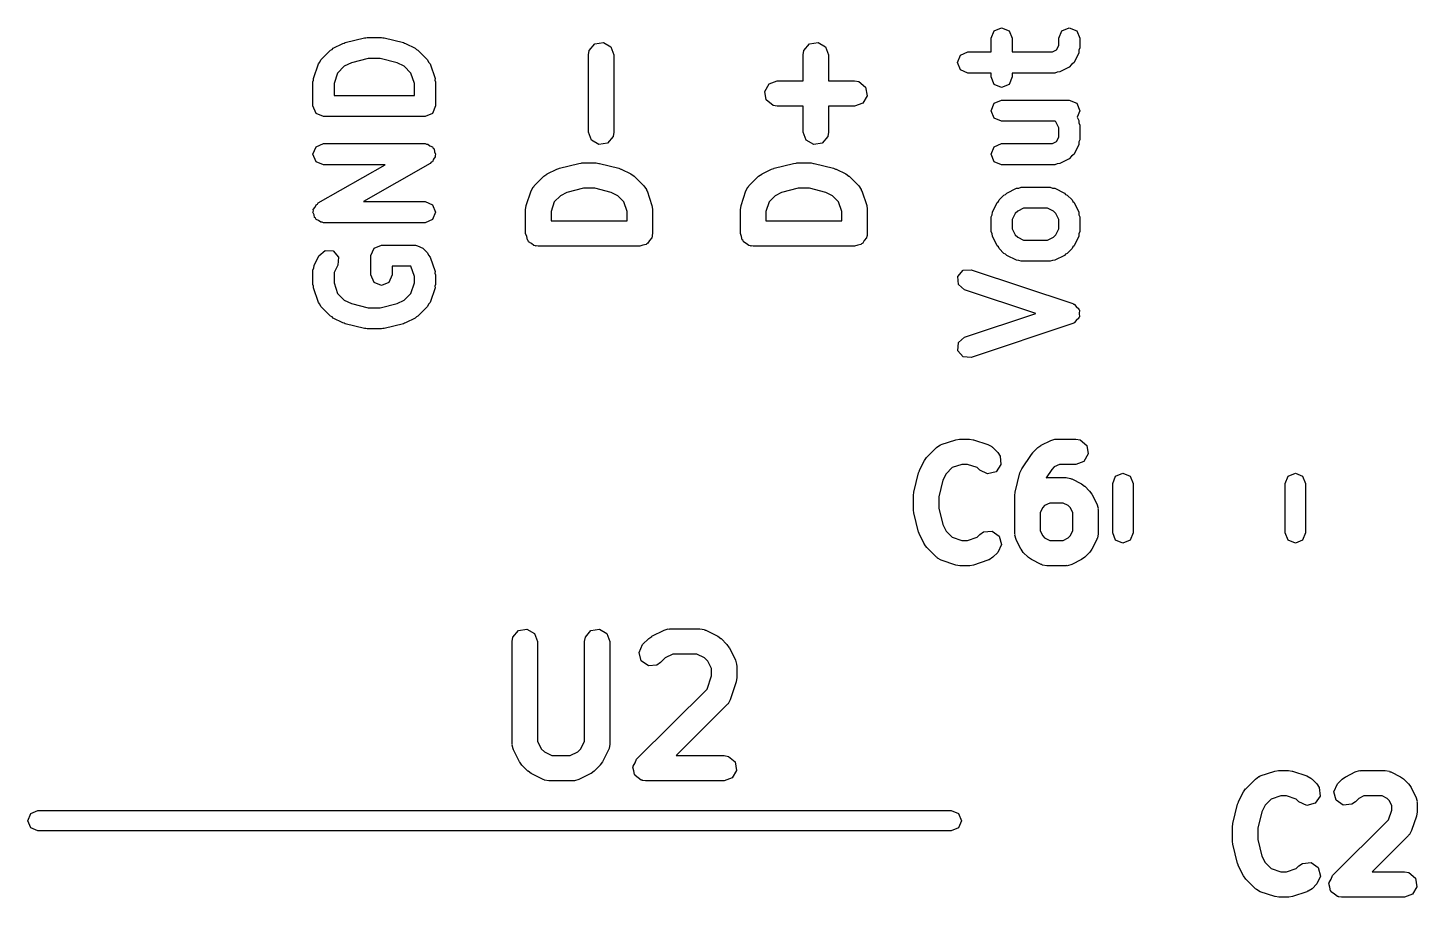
# Model space of a CAD drawing. Extents: x 83.3 to 116.7, y -116.7 to -83.3.
# Drawn here: x 96.02 to 104.23, y -92 to -86.86 of the extents above; entities that cross this region are included whole.
import ezdxf

# ---------------------------------------------------------------- set-up
doc = ezdxf.new("R2010")
doc.units = 0
doc.layers.add('BLACK', color=7, linetype='CONTINUOUS')

msp = doc.modelspace()

# ---------------------------------------------------------------- linework, layer by layer
at = {"layer": 'BLACK', "linetype": 'CONTINUOUS'}
for p, q in [((97.8941, -86.9447), (98.0084, -86.9162)), ((98.0084, -86.9162), (98.0162, -86.9173)), ((98.0162, -86.9173), (98.0236, -86.9143)), ((98.0236, -86.9143), (98.1093, -86.9143)), ((98.1093, -86.9143), (98.1166, -86.9173)), ((98.1166, -86.9173), (98.1244, -86.9162)), ((98.1244, -86.9162), (98.2387, -86.9447)), ((101.714, -86.9196), (101.732, -86.8754)), ((101.732, -86.8754), (101.776, -86.8571)), ((101.776, -86.8571), (101.821, -86.8754)), ((101.821, -86.8754), (101.839, -86.9196)), ((102.114, -86.9196), (102.132, -86.8754)), ((102.132, -86.8754), (102.176, -86.8571)), ((102.176, -86.8571), (102.221, -86.8754)), ((102.221, -86.8754), (102.239, -86.9196)), ((97.7508, -87.0469), (97.8079, -86.9897)), ((97.8079, -86.9897), (97.8175, -86.9858)), ((97.8175, -86.9858), (97.8242, -86.978)), ((97.8242, -86.978), (97.8813, -86.9495)), ((97.8813, -86.9495), (97.8884, -86.949)), ((97.8884, -86.949), (97.8941, -86.9447)), ((98.2387, -86.9447), (98.2444, -86.949)), ((98.2444, -86.949), (98.2515, -86.9495)), ((98.2515, -86.9495), (98.3087, -86.978)), ((98.3087, -86.978), (98.3154, -86.9858)), ((98.3154, -86.9858), (98.3249, -86.9897)), ((98.3249, -86.9897), (98.3821, -87.0469)), ((99.3329, -87.0179), (99.3374, -86.9922)), ((99.3374, -86.9922), (99.3704, -86.9529)), ((99.3704, -86.9529), (99.4209, -86.944)), ((99.4209, -86.944), (99.4653, -86.9696)), ((99.4653, -86.9696), (99.4829, -87.0179)), ((100.603, -87.0179), (100.607, -86.9922)), ((100.607, -86.9922), (100.64, -86.9529)), ((100.64, -86.9529), (100.691, -86.944)), ((100.691, -86.944), (100.735, -86.9696)), ((100.735, -86.9696), (100.753, -87.0179)), ((101.714, -87), (101.714, -86.9196)), ((101.839, -86.9196), (101.839, -87)), ((102.076, -87), (102.101, -86.9873)), ((102.101, -86.9873), (102.114, -86.962)), ((102.114, -86.962), (102.114, -86.9196)), ((102.233, -86.9902), (102.232, -87.0047)), ((102.239, -86.9768), (102.233, -86.9902)), ((102.239, -86.9196), (102.239, -86.9768)), ((97.7071, -87.157), (97.7357, -87.0713)), ((97.7357, -87.0713), (97.7452, -87.0603)), ((97.7452, -87.0603), (97.7508, -87.0469)), ((97.9311, -87.0643), (97.8892, -87.0853)), ((98.0313, -87.0393), (97.9311, -87.0643)), ((98.1016, -87.0393), (98.0313, -87.0393)), ((98.2018, -87.0643), (98.1016, -87.0393)), ((98.2437, -87.0853), (98.2018, -87.0643)), ((98.3821, -87.0469), (98.3876, -87.0603)), ((98.3876, -87.0603), (98.3971, -87.0713)), ((98.3971, -87.0713), (98.4257, -87.157)), ((99.3329, -87.475), (99.3329, -87.0179)), ((99.4829, -87.0179), (99.4829, -87.475)), ((100.603, -87.1714), (100.603, -87.0179)), ((100.753, -87.0179), (100.753, -87.1714)), ((101.514, -87.0625), (101.532, -87.0183)), ((101.532, -87.1067), (101.514, -87.0625)), ((101.532, -87.0183), (101.576, -87)), ((101.576, -87), (101.714, -87)), ((101.839, -87), (102.076, -87)), ((102.189, -87.0749), (102.176, -87.0898)), ((102.204, -87.0619), (102.189, -87.0749)), ((102.232, -87.0047), (102.204, -87.0619)), ((97.7079, -87.1673), (97.7071, -87.157)), ((97.8496, -87.1248), (97.8289, -87.1869)), ((97.8892, -87.0853), (97.8496, -87.1248)), ((98.2832, -87.1248), (98.2437, -87.0853)), ((98.3039, -87.1869), (98.2832, -87.1248)), ((98.4257, -87.157), (98.425, -87.1673)), ((101.576, -87.125), (101.532, -87.1067)), ((101.714, -87.125), (101.576, -87.125)), ((101.714, -87.1482), (101.714, -87.125)), ((101.732, -87.1924), (101.714, -87.1482)), ((101.839, -87.1482), (101.821, -87.1924)), ((102.091, -87.125), (101.839, -87.125)), ((101.839, -87.125), (101.839, -87.1482)), ((102.104, -87.1194), (102.091, -87.125)), ((102.119, -87.1184), (102.104, -87.1194)), ((102.176, -87.0898), (102.119, -87.1184)), ((97.7039, -87.1768), (97.7079, -87.1673)), ((97.7039, -87.3196), (97.7039, -87.1768)), ((97.8289, -87.1869), (97.8289, -87.2571)), ((98.3039, -87.2571), (98.3039, -87.1869)), ((98.425, -87.1673), (98.4289, -87.1768)), ((98.4289, -87.1768), (98.4289, -87.3196)), ((100.375, -87.2334), (100.401, -87.189)), ((100.384, -87.2839), (100.375, -87.2334)), ((100.401, -87.189), (100.449, -87.1714)), ((100.449, -87.1714), (100.603, -87.1714)), ((100.753, -87.1714), (100.906, -87.1714)), ((100.906, -87.1714), (100.932, -87.176)), ((100.932, -87.176), (100.971, -87.2089)), ((100.971, -87.2089), (100.98, -87.2595)), ((101.776, -87.2107), (101.732, -87.1924)), ((101.821, -87.1924), (101.776, -87.2107)), ((97.7222, -87.3638), (97.7039, -87.3196)), ((97.8289, -87.2571), (98.3039, -87.2571)), ((98.4289, -87.3196), (98.4106, -87.3638)), ((100.424, -87.3169), (100.384, -87.2839)), ((100.449, -87.3214), (100.424, -87.3169)), ((100.603, -87.3214), (100.449, -87.3214)), ((100.603, -87.475), (100.603, -87.3214)), ((100.906, -87.3214), (100.753, -87.3214)), ((100.753, -87.3214), (100.753, -87.475)), ((100.955, -87.3039), (100.906, -87.3214)), ((100.98, -87.2595), (100.955, -87.3039)), ((101.714, -87.3482), (101.732, -87.304)), ((101.732, -87.304), (101.776, -87.2857)), ((101.776, -87.2857), (102.176, -87.2857)), ((102.176, -87.2857), (102.221, -87.304)), ((102.221, -87.304), (102.239, -87.3482)), ((97.7664, -87.3821), (97.7222, -87.3638)), ((98.3664, -87.3821), (97.7664, -87.3821)), ((98.4106, -87.3638), (98.3664, -87.3821)), ((101.732, -87.3924), (101.714, -87.3482)), ((101.776, -87.4107), (101.732, -87.3924)), ((102.239, -87.3482), (102.223, -87.387)), ((102.223, -87.387), (102.232, -87.406)), ((102.232, -87.406), (102.233, -87.4205)), ((99.3504, -87.5232), (99.3329, -87.475)), ((99.4829, -87.475), (99.4783, -87.5007)), ((100.62, -87.5232), (100.603, -87.475)), ((100.753, -87.475), (100.748, -87.5007)), ((102.093, -87.4107), (101.776, -87.4107)), ((102.096, -87.4138), (102.093, -87.4107)), ((102.114, -87.4487), (102.096, -87.4138)), ((102.114, -87.5049), (102.114, -87.4487)), ((102.233, -87.4205), (102.239, -87.4339)), ((102.239, -87.4339), (102.239, -87.5196)), ((97.7039, -87.6054), (97.7222, -87.5612)), ((97.7222, -87.5612), (97.7664, -87.5429)), ((97.7664, -87.5429), (98.3664, -87.5429)), ((98.3664, -87.5429), (98.3744, -87.5461)), ((98.3744, -87.5461), (98.3829, -87.5451)), ((98.3829, -87.5451), (98.3957, -87.555)), ((98.3957, -87.555), (98.4106, -87.5612)), ((98.4106, -87.5612), (98.4139, -87.5691)), ((98.4139, -87.5691), (98.4207, -87.5743)), ((99.3948, -87.5489), (99.3504, -87.5232)), ((99.4454, -87.54), (99.3948, -87.5489)), ((99.4783, -87.5007), (99.4454, -87.54)), ((100.665, -87.5489), (100.62, -87.5232)), ((100.715, -87.54), (100.665, -87.5489)), ((100.748, -87.5007), (100.715, -87.54)), ((101.714, -87.6054), (101.732, -87.5612)), ((101.732, -87.5612), (101.776, -87.5429)), ((101.776, -87.5429), (102.076, -87.5429)), ((102.076, -87.5429), (102.101, -87.5302)), ((102.101, -87.5302), (102.114, -87.5049)), ((102.232, -87.5476), (102.204, -87.6047)), ((102.233, -87.5331), (102.232, -87.5476)), ((102.239, -87.5196), (102.233, -87.5331)), ((97.7222, -87.6496), (97.7039, -87.6054)), ((97.7664, -87.6679), (97.7222, -87.6496)), ((98.4027, -87.6528), (98.3974, -87.6596)), ((98.4106, -87.6496), (98.4027, -87.6528)), ((98.4168, -87.6346), (98.4106, -87.6496)), ((98.4267, -87.6218), (98.4168, -87.6346)), ((98.4207, -87.5743), (98.4227, -87.5904)), ((98.4227, -87.5904), (98.4289, -87.6054)), ((98.4289, -87.6054), (98.4256, -87.6133)), ((98.4256, -87.6133), (98.4267, -87.6218)), ((101.732, -87.6496), (101.714, -87.6054)), ((101.776, -87.6679), (101.732, -87.6496)), ((102.176, -87.6327), (102.119, -87.6613)), ((102.189, -87.6177), (102.176, -87.6327)), ((102.204, -87.6047), (102.189, -87.6177)), ((97.7354, -87.8939), (98.1311, -87.6679)), ((98.1311, -87.6679), (97.7664, -87.6679)), ((98.3974, -87.6596), (98.0018, -87.8857)), ((99.012, -87.7934), (99.0691, -87.7363)), ((99.0691, -87.7363), (99.0875, -87.7234)), ((99.0875, -87.7234), (99.0886, -87.7222)), ((99.0886, -87.7222), (99.1457, -87.6936)), ((99.1457, -87.6936), (99.1582, -87.6899)), ((99.1582, -87.6899), (99.1611, -87.688)), ((99.1611, -87.688), (99.2754, -87.6594)), ((99.2754, -87.6594), (99.2903, -87.6583)), ((99.2903, -87.6583), (99.2936, -87.6571)), ((99.2936, -87.6571), (99.3793, -87.6571)), ((99.3793, -87.6571), (99.394, -87.6597)), ((99.394, -87.6597), (99.3975, -87.6594)), ((99.3975, -87.6594), (99.5118, -87.688)), ((99.5118, -87.688), (99.5236, -87.6932)), ((99.5236, -87.6932), (99.5271, -87.6936)), ((99.5271, -87.6936), (99.5843, -87.7222)), ((99.5843, -87.7222), (99.6023, -87.7356)), ((99.6023, -87.7356), (99.6037, -87.7363)), ((99.6037, -87.7363), (99.6609, -87.7934)), ((100.282, -87.7934), (100.339, -87.7363)), ((100.339, -87.7363), (100.357, -87.7234)), ((100.357, -87.7234), (100.359, -87.7222)), ((100.359, -87.7222), (100.416, -87.6936)), ((100.416, -87.6936), (100.428, -87.6899)), ((100.428, -87.6899), (100.431, -87.688)), ((100.431, -87.688), (100.545, -87.6594)), ((100.545, -87.6594), (100.56, -87.6583)), ((100.56, -87.6583), (100.564, -87.6571)), ((100.564, -87.6571), (100.649, -87.6571)), ((100.649, -87.6571), (100.664, -87.6597)), ((100.664, -87.6597), (100.667, -87.6594)), ((100.667, -87.6594), (100.782, -87.688)), ((100.782, -87.688), (100.794, -87.6932)), ((100.794, -87.6932), (100.797, -87.6936)), ((100.797, -87.6936), (100.854, -87.7222)), ((100.854, -87.7222), (100.872, -87.7356)), ((100.872, -87.7356), (100.874, -87.7363)), ((100.874, -87.7363), (100.931, -87.7934)), ((102.091, -87.6679), (101.776, -87.6679)), ((102.104, -87.6623), (102.091, -87.6679)), ((102.119, -87.6613), (102.104, -87.6623)), ((98.9938, -87.8227), (99.0063, -87.7998)), ((99.0063, -87.7998), (99.0101, -87.7975)), ((99.0101, -87.7975), (99.012, -87.7934)), ((99.3028, -87.8071), (99.2055, -87.8315)), ((99.3701, -87.8071), (99.3028, -87.8071)), ((99.4674, -87.8315), (99.3701, -87.8071)), ((99.6609, -87.7934), (99.6758, -87.8147)), ((99.6758, -87.8147), (99.6762, -87.8192)), ((99.6762, -87.8192), (99.679, -87.8227)), ((100.264, -87.8227), (100.276, -87.7998)), ((100.276, -87.7998), (100.28, -87.7975)), ((100.28, -87.7975), (100.282, -87.7934)), ((100.573, -87.8071), (100.475, -87.8315)), ((100.64, -87.8071), (100.573, -87.8071)), ((100.737, -87.8315), (100.64, -87.8071)), ((100.931, -87.7934), (100.946, -87.8147)), ((100.946, -87.8147), (100.946, -87.8192)), ((100.946, -87.8192), (100.949, -87.8227)), ((101.806, -87.8352), (101.863, -87.8066)), ((101.863, -87.8066), (101.877, -87.8056)), ((101.877, -87.8056), (101.891, -87.8)), ((101.891, -87.8), (102.062, -87.8)), ((102.062, -87.8), (102.076, -87.8056)), ((102.076, -87.8056), (102.09, -87.8066)), ((102.09, -87.8066), (102.147, -87.8352)), ((97.7222, -87.904), (97.7302, -87.9007)), ((97.7302, -87.9007), (97.7354, -87.8939)), ((98.0018, -87.8857), (98.3664, -87.8857)), ((98.3664, -87.8857), (98.4106, -87.904)), ((98.9653, -87.9084), (98.9938, -87.8227)), ((99.1306, -87.8869), (99.1114, -87.9443)), ((99.1666, -87.8509), (99.1306, -87.8869)), ((99.2055, -87.8315), (99.1666, -87.8509)), ((99.5063, -87.8509), (99.4674, -87.8315)), ((99.5423, -87.8869), (99.5063, -87.8509)), ((99.5614, -87.9443), (99.5423, -87.8869)), ((99.679, -87.8227), (99.7076, -87.9084)), ((100.235, -87.9084), (100.264, -87.8227)), ((100.401, -87.8869), (100.381, -87.9443)), ((100.437, -87.8509), (100.401, -87.8869)), ((100.475, -87.8315), (100.437, -87.8509)), ((100.776, -87.8509), (100.737, -87.8315)), ((100.812, -87.8869), (100.776, -87.8509)), ((100.831, -87.9443), (100.812, -87.8869)), ((100.949, -87.8227), (100.978, -87.9084)), ((101.721, -87.9488), (101.749, -87.8917)), ((101.749, -87.8917), (101.757, -87.885)), ((101.757, -87.885), (101.761, -87.8754)), ((101.761, -87.8754), (101.789, -87.8469)), ((101.789, -87.8469), (101.799, -87.8429)), ((101.799, -87.8429), (101.806, -87.8352)), ((102.147, -87.8352), (102.154, -87.8429)), ((102.154, -87.8429), (102.163, -87.8469)), ((102.163, -87.8469), (102.192, -87.8754)), ((102.192, -87.8754), (102.196, -87.885)), ((102.196, -87.885), (102.204, -87.8917)), ((102.204, -87.8917), (102.232, -87.9488)), ((97.7039, -87.9482), (97.7072, -87.9403)), ((97.7101, -87.9632), (97.7039, -87.9482)), ((97.7061, -87.9318), (97.716, -87.919)), ((97.7072, -87.9403), (97.7061, -87.9318)), ((97.7122, -87.9792), (97.7101, -87.9632)), ((97.7189, -87.9845), (97.7122, -87.9792)), ((97.716, -87.919), (97.7222, -87.904)), ((97.7222, -87.9924), (97.7189, -87.9845)), ((98.4106, -87.904), (98.4289, -87.9482)), ((98.4289, -87.9482), (98.4106, -87.9924)), ((98.9614, -87.9321), (98.9653, -87.9101)), ((98.9614, -88.075), (98.9614, -87.9321)), ((98.9653, -87.9101), (98.9653, -87.9084)), ((99.1114, -87.9443), (99.1114, -88)), ((99.5614, -88), (99.5614, -87.9443)), ((99.7076, -87.9084), (99.7109, -87.9306)), ((99.7109, -87.9306), (99.7114, -87.9321)), ((99.7114, -87.9321), (99.7114, -88.075)), ((100.231, -87.9321), (100.235, -87.9101)), ((100.231, -88.075), (100.231, -87.9321)), ((100.235, -87.9101), (100.235, -87.9084)), ((100.381, -87.9443), (100.381, -88)), ((100.831, -88), (100.831, -87.9443)), ((100.978, -87.9084), (100.981, -87.9306)), ((100.981, -87.9306), (100.981, -87.9321)), ((100.981, -87.9321), (100.981, -88.075)), ((101.714, -87.9768), (101.719, -87.9633)), ((101.714, -88.0625), (101.714, -87.9768)), ((101.719, -87.9633), (101.721, -87.9488)), ((101.856, -87.9567), (101.839, -87.9915)), ((101.871, -87.9424), (101.856, -87.9567)), ((101.905, -87.925), (101.871, -87.9424)), ((102.047, -87.925), (101.905, -87.925)), ((102.082, -87.9424), (102.047, -87.925)), ((102.096, -87.9567), (102.082, -87.9424)), ((102.114, -87.9915), (102.096, -87.9567)), ((102.232, -87.9488), (102.233, -87.9633)), ((102.233, -87.9633), (102.239, -87.9768)), ((102.239, -87.9768), (102.239, -88.0625)), ((97.7372, -87.9986), (97.7222, -87.9924)), ((97.75, -88.0085), (97.7372, -87.9986)), ((97.7585, -88.0074), (97.75, -88.0085)), ((97.7664, -88.0107), (97.7585, -88.0074)), ((98.3664, -88.0107), (97.7664, -88.0107)), ((98.4106, -87.9924), (98.3664, -88.0107)), ((99.1114, -88), (99.5614, -88)), ((100.381, -88), (100.831, -88)), ((101.719, -88.0759), (101.714, -88.0625)), ((101.839, -87.9915), (101.839, -88.0477)), ((101.839, -88.0477), (101.856, -88.0826)), ((102.096, -88.0826), (102.114, -88.0477)), ((102.114, -88.0477), (102.114, -87.9915)), ((102.239, -88.0625), (102.233, -88.0759)), ((98.0651, -88.1612), (98.1093, -88.1429)), ((98.1093, -88.1429), (98.3093, -88.1429)), ((98.3093, -88.1429), (98.3222, -88.1482)), ((98.3222, -88.1482), (98.3535, -88.1612)), ((98.9681, -88.0933), (98.9614, -88.075)), ((98.9715, -88.1125), (98.9681, -88.0933)), ((98.9767, -88.1168), (98.9715, -88.1125)), ((98.979, -88.1232), (98.9767, -88.1168)), ((98.9958, -88.133), (98.979, -88.1232)), ((99.0108, -88.1455), (98.9958, -88.133)), ((99.0205, -88.1472), (99.0108, -88.1455)), ((99.0234, -88.1489), (99.0205, -88.1472)), ((99.0267, -88.1483), (99.0234, -88.1489)), ((99.0364, -88.15), (99.0267, -88.1483)), ((99.6547, -88.1433), (99.6364, -88.15)), ((99.6739, -88.14), (99.6547, -88.1433)), ((99.6783, -88.1348), (99.6739, -88.14)), ((99.6846, -88.1325), (99.6783, -88.1348)), ((99.6944, -88.1156), (99.6846, -88.1325)), ((99.7069, -88.1007), (99.6944, -88.1156)), ((99.7086, -88.0909), (99.7069, -88.1007)), ((99.7103, -88.088), (99.7086, -88.0909)), ((99.7114, -88.075), (99.7097, -88.0847)), ((99.7097, -88.0847), (99.7103, -88.088)), ((100.238, -88.0933), (100.231, -88.075)), ((100.241, -88.1125), (100.238, -88.0933)), ((100.247, -88.1168), (100.241, -88.1125)), ((100.249, -88.1232), (100.247, -88.1168)), ((100.266, -88.133), (100.249, -88.1232)), ((100.281, -88.1455), (100.266, -88.133)), ((100.291, -88.1472), (100.281, -88.1455)), ((100.293, -88.1489), (100.291, -88.1472)), ((100.297, -88.1483), (100.293, -88.1489)), ((100.306, -88.15), (100.297, -88.1483)), ((100.925, -88.1433), (100.906, -88.15)), ((100.944, -88.14), (100.925, -88.1433)), ((100.948, -88.1348), (100.944, -88.14)), ((100.955, -88.1325), (100.948, -88.1348)), ((100.964, -88.1156), (100.955, -88.1325)), ((100.977, -88.1007), (100.964, -88.1156)), ((100.979, -88.0909), (100.977, -88.1007)), ((100.98, -88.088), (100.979, -88.0909)), ((100.981, -88.075), (100.98, -88.0847)), ((100.98, -88.0847), (100.98, -88.088)), ((101.721, -88.0905), (101.719, -88.0759)), ((101.749, -88.1476), (101.721, -88.0905)), ((101.757, -88.1543), (101.749, -88.1476)), ((101.856, -88.0826), (101.871, -88.0968)), ((101.871, -88.0968), (101.905, -88.1143)), ((101.905, -88.1143), (102.047, -88.1143)), ((102.047, -88.1143), (102.082, -88.0968)), ((102.082, -88.0968), (102.096, -88.0826)), ((102.204, -88.1476), (102.196, -88.1543)), ((102.232, -88.0905), (102.204, -88.1476)), ((102.233, -88.0759), (102.232, -88.0905)), ((97.7105, -88.2631), (97.7391, -88.206)), ((97.7391, -88.206), (97.7752, -88.1746)), ((97.7752, -88.1746), (97.823, -88.178)), ((97.823, -88.178), (97.8543, -88.2142)), ((97.8543, -88.2142), (97.8509, -88.2619)), ((98.0468, -88.2054), (98.0651, -88.1612)), ((98.0468, -88.3196), (98.0468, -88.2054)), ((98.3535, -88.1612), (98.382, -88.1897)), ((98.382, -88.1897), (98.3876, -88.2032)), ((98.3876, -88.2032), (98.3971, -88.2142)), ((98.3971, -88.2142), (98.4257, -88.2999)), ((99.6364, -88.15), (99.0364, -88.15)), ((100.906, -88.15), (100.306, -88.15)), ((101.761, -88.1638), (101.757, -88.1543)), ((101.789, -88.1924), (101.761, -88.1638)), ((101.799, -88.1963), (101.789, -88.1924)), ((101.806, -88.2041), (101.799, -88.1963)), ((101.863, -88.2327), (101.806, -88.2041)), ((102.147, -88.2041), (102.09, -88.2327)), ((102.154, -88.1963), (102.147, -88.2041)), ((102.163, -88.1924), (102.154, -88.1963)), ((102.192, -88.1638), (102.163, -88.1924)), ((102.196, -88.1543), (102.192, -88.1638)), ((97.7039, -88.2911), (97.7095, -88.2776)), ((97.7039, -88.3768), (97.7039, -88.2911)), ((97.7095, -88.2776), (97.7105, -88.2631)), ((97.8509, -88.2619), (97.8289, -88.3058)), ((97.8289, -88.3058), (97.8289, -88.3666)), ((98.2833, -88.2679), (98.1718, -88.2679)), ((98.1718, -88.2679), (98.1718, -88.3196)), ((98.3039, -88.3298), (98.2833, -88.2679)), ((98.4257, -88.2999), (98.425, -88.3101)), ((98.425, -88.3101), (98.4289, -88.3196)), ((101.517, -88.3284), (101.548, -88.2923)), ((101.548, -88.2923), (101.596, -88.2889)), ((101.596, -88.2889), (102.196, -88.4889)), ((101.877, -88.2337), (101.863, -88.2327)), ((101.891, -88.2393), (101.877, -88.2337)), ((102.062, -88.2393), (101.891, -88.2393)), ((102.076, -88.2337), (102.062, -88.2393)), ((102.09, -88.2327), (102.076, -88.2337)), ((97.7079, -88.3863), (97.7039, -88.3768)), ((97.7071, -88.3965), (97.7079, -88.3863)), ((97.8289, -88.3666), (97.8496, -88.4287)), ((98.0651, -88.3638), (98.0468, -88.3196)), ((98.1093, -88.3821), (98.0651, -88.3638)), ((98.1535, -88.3638), (98.1093, -88.3821)), ((98.1718, -88.3196), (98.1535, -88.3638)), ((98.2832, -88.4287), (98.3039, -88.3666)), ((98.3039, -88.3666), (98.3039, -88.3298)), ((98.4289, -88.3768), (98.425, -88.3863)), ((98.425, -88.3863), (98.4257, -88.3965)), ((98.4289, -88.3196), (98.4289, -88.3768)), ((101.521, -88.3762), (101.517, -88.3284)), ((101.557, -88.4075), (101.521, -88.3762)), ((97.7357, -88.4823), (97.7071, -88.3965)), ((97.8496, -88.4287), (97.8892, -88.4683)), ((97.8892, -88.4683), (97.9311, -88.4892)), ((98.2018, -88.4892), (98.2437, -88.4683)), ((98.2437, -88.4683), (98.2832, -88.4287)), ((98.4257, -88.3965), (98.3971, -88.4823)), ((101.979, -88.5482), (101.557, -88.4075)), ((97.7452, -88.4933), (97.7357, -88.4823)), ((97.7508, -88.5067), (97.7452, -88.4933)), ((97.8079, -88.5638), (97.7508, -88.5067)), ((97.9311, -88.4892), (98.0313, -88.5143)), ((98.0313, -88.5143), (98.1016, -88.5143)), ((98.1016, -88.5143), (98.2018, -88.4892)), ((98.3821, -88.5067), (98.3249, -88.5638)), ((98.3876, -88.4933), (98.3821, -88.5067)), ((98.3971, -88.4823), (98.3876, -88.4933)), ((101.557, -88.6889), (101.979, -88.5482)), ((102.196, -88.4889), (102.2, -88.492)), ((102.2, -88.492), (102.204, -88.4923)), ((102.204, -88.4923), (102.217, -88.5073)), ((102.217, -88.5073), (102.232, -88.5203)), ((102.232, -88.5203), (102.233, -88.5249)), ((102.233, -88.5249), (102.236, -88.5284)), ((102.236, -88.5284), (102.234, -88.5482)), ((102.234, -88.5482), (102.236, -88.568)), ((97.8175, -88.5678), (97.8079, -88.5638)), ((97.8242, -88.5755), (97.8175, -88.5678)), ((97.8813, -88.6041), (97.8242, -88.5755)), ((97.8884, -88.6046), (97.8813, -88.6041)), ((97.8941, -88.6088), (97.8884, -88.6046)), ((98.0084, -88.6374), (97.8941, -88.6088)), ((98.0162, -88.6363), (98.0084, -88.6374)), ((98.0236, -88.6393), (98.0162, -88.6363)), ((98.1093, -88.6393), (98.0236, -88.6393)), ((98.1166, -88.6363), (98.1093, -88.6393)), ((98.1244, -88.6374), (98.1166, -88.6363)), ((98.2387, -88.6088), (98.1244, -88.6374)), ((98.2444, -88.6046), (98.2387, -88.6088)), ((98.2515, -88.6041), (98.2444, -88.6046)), ((98.3087, -88.5755), (98.2515, -88.6041)), ((98.3154, -88.5678), (98.3087, -88.5755)), ((98.3249, -88.5638), (98.3154, -88.5678)), ((102.196, -88.6075), (101.596, -88.8075)), ((102.2, -88.6044), (102.196, -88.6075)), ((102.204, -88.6041), (102.2, -88.6044)), ((102.217, -88.5891), (102.204, -88.6041)), ((102.232, -88.5762), (102.217, -88.5891)), ((102.233, -88.5715), (102.232, -88.5762)), ((102.236, -88.568), (102.233, -88.5715)), ((101.517, -88.768), (101.521, -88.7203)), ((101.521, -88.7203), (101.557, -88.6889)), ((101.548, -88.8041), (101.517, -88.768)), ((101.596, -88.8075), (101.548, -88.8041)), ((101.419, -89.3234), (101.505, -89.2948)), ((101.505, -89.2948), (101.527, -89.2915)), ((101.527, -89.2915), (101.529, -89.2909)), ((101.529, -89.2909), (101.586, -89.2909)), ((101.586, -89.2909), (101.608, -89.2948)), ((101.608, -89.2948), (101.609, -89.2948)), ((101.609, -89.2948), (101.695, -89.3234)), ((102.009, -89.3274), (102.066, -89.2989)), ((102.066, -89.2989), (102.091, -89.2914)), ((102.091, -89.2914), (102.096, -89.2925)), ((102.096, -89.2925), (102.1, -89.2909)), ((102.1, -89.2909), (102.214, -89.2909)), ((102.214, -89.2909), (102.24, -89.2955)), ((102.24, -89.2955), (102.279, -89.3284)), ((101.333, -89.3986), (101.39, -89.3415)), ((101.39, -89.3415), (101.411, -89.3265)), ((101.411, -89.3265), (101.416, -89.3261)), ((101.416, -89.3261), (101.419, -89.3234)), ((101.695, -89.3234), (101.718, -89.3358)), ((101.718, -89.3358), (101.72, -89.3396)), ((101.72, -89.3396), (101.724, -89.3415)), ((101.724, -89.3415), (101.753, -89.37)), ((101.753, -89.37), (101.768, -89.3914)), ((101.952, -89.3815), (101.96, -89.3732)), ((101.96, -89.3732), (101.961, -89.37)), ((101.961, -89.37), (101.99, -89.3415)), ((101.99, -89.3415), (102.008, -89.3286)), ((102.008, -89.3286), (102.009, -89.3274)), ((102.288, -89.379), (102.262, -89.4234)), ((102.279, -89.3284), (102.288, -89.379)), ((101.29, -89.4753), (101.319, -89.4181)), ((101.319, -89.4181), (101.332, -89.4001)), ((101.332, -89.4001), (101.333, -89.3986)), ((101.483, -89.4601), (101.447, -89.4961)), ((101.541, -89.4409), (101.483, -89.4601)), ((101.574, -89.4409), (101.541, -89.4409)), ((101.631, -89.4601), (101.574, -89.4409)), ((101.647, -89.4761), (101.631, -89.4601)), ((101.772, -89.4425), (101.743, -89.4845)), ((101.768, -89.3914), (101.772, -89.4425)), ((101.895, -89.4672), (101.952, -89.3815)), ((102.087, -89.4561), (102.073, -89.4709)), ((102.118, -89.4409), (102.087, -89.4561)), ((102.214, -89.4409), (102.118, -89.4409)), ((102.262, -89.4234), (102.214, -89.4409)), ((101.256, -89.6049), (101.284, -89.4906)), ((101.284, -89.4906), (101.29, -89.4788)), ((101.29, -89.4788), (101.29, -89.4753)), ((101.428, -89.535), (101.404, -89.6323)), ((101.447, -89.4961), (101.428, -89.535)), ((101.693, -89.4978), (101.647, -89.4761)), ((101.743, -89.4845), (101.693, -89.4978)), ((101.856, -89.6049), (101.884, -89.4906)), ((101.884, -89.4906), (101.895, -89.4676)), ((101.895, -89.4676), (101.895, -89.4672)), ((102.073, -89.4709), (102.039, -89.5208)), ((102.039, -89.5208), (102.043, -89.5195)), ((102.043, -89.5195), (102.157, -89.5195)), ((102.157, -89.5195), (102.183, -89.524)), ((102.183, -89.524), (102.186, -89.5269)), ((102.186, -89.5269), (102.191, -89.5274)), ((102.191, -89.5274), (102.248, -89.556)), ((102.433, -89.5537), (102.45, -89.5113)), ((102.45, -89.5113), (102.493, -89.4937)), ((102.493, -89.4937), (102.535, -89.5113)), ((102.535, -89.5113), (102.553, -89.5537)), ((103.453, -89.5537), (103.47, -89.5113)), ((103.47, -89.5113), (103.513, -89.4937)), ((103.513, -89.4937), (103.555, -89.5113)), ((103.555, -89.5113), (103.573, -89.5537)), ((101.254, -89.6231), (101.256, -89.6083)), ((101.254, -89.7088), (101.254, -89.6231)), ((101.256, -89.6083), (101.256, -89.6049)), ((101.854, -89.6231), (101.856, -89.6083)), ((101.854, -89.8517), (101.854, -89.6231)), ((101.856, -89.6083), (101.856, -89.6049)), ((102.248, -89.556), (102.266, -89.5694)), ((102.266, -89.5694), (102.267, -89.57)), ((102.267, -89.57), (102.296, -89.5986)), ((102.296, -89.5986), (102.309, -89.617)), ((102.309, -89.617), (102.31, -89.6181)), ((102.31, -89.6181), (102.339, -89.6753)), ((102.433, -89.8463), (102.433, -89.5537)), ((102.553, -89.5537), (102.553, -89.8463)), ((103.453, -89.8463), (103.453, -89.5537)), ((103.573, -89.5537), (103.573, -89.8463)), ((101.255, -89.7121), (101.254, -89.7088)), ((101.404, -89.6323), (101.404, -89.6996)), ((101.404, -89.6996), (101.428, -89.7969)), ((102.019, -89.6961), (102.004, -89.7265)), ((102.03, -89.6847), (102.019, -89.6961)), ((102.061, -89.6695), (102.03, -89.6847)), ((102.139, -89.6695), (102.061, -89.6695)), ((102.17, -89.6847), (102.139, -89.6695)), ((102.181, -89.6961), (102.17, -89.6847)), ((102.196, -89.7265), (102.181, -89.6961)), ((102.339, -89.6753), (102.346, -89.7002)), ((102.346, -89.7002), (102.345, -89.7046)), ((102.345, -89.7046), (102.346, -89.7088)), ((102.346, -89.7088), (102.346, -89.8517)), ((101.256, -89.727), (101.255, -89.7121)), ((101.284, -89.8413), (101.256, -89.727)), ((102.004, -89.7265), (102.004, -89.8339)), ((102.196, -89.8339), (102.196, -89.7265)), ((101.286, -89.8442), (101.284, -89.8413)), ((101.29, -89.8566), (101.286, -89.8442)), ((101.319, -89.9138), (101.29, -89.8566)), ((101.428, -89.7969), (101.447, -89.8358)), ((101.447, -89.8358), (101.483, -89.8718)), ((101.483, -89.8718), (101.541, -89.8909)), ((101.574, -89.8909), (101.631, -89.8718)), ((101.631, -89.8718), (101.647, -89.8558)), ((101.647, -89.8558), (101.668, -89.8408)), ((101.668, -89.8408), (101.719, -89.8363)), ((101.719, -89.8363), (101.761, -89.8658)), ((101.761, -89.8658), (101.775, -89.9153)), ((101.855, -89.8559), (101.854, -89.8517)), ((101.854, -89.8602), (101.855, -89.8559)), ((101.861, -89.8852), (101.854, -89.8602)), ((102.004, -89.8339), (102.019, -89.8644)), ((102.019, -89.8644), (102.03, -89.8757)), ((102.17, -89.8757), (102.181, -89.8644)), ((102.181, -89.8644), (102.196, -89.8339)), ((102.346, -89.8517), (102.342, -89.8773)), ((102.45, -89.8887), (102.433, -89.8463)), ((102.553, -89.8463), (102.535, -89.8887)), ((103.47, -89.8887), (103.453, -89.8463)), ((103.573, -89.8463), (103.555, -89.8887)), ((101.32, -89.9149), (101.319, -89.9138)), ((101.333, -89.9333), (101.32, -89.9149)), ((101.39, -89.9904), (101.333, -89.9333)), ((101.541, -89.8909), (101.574, -89.8909)), ((101.775, -89.9153), (101.753, -89.9618)), ((101.89, -89.9423), (101.861, -89.8852)), ((101.891, -89.9435), (101.89, -89.9423)), ((101.904, -89.9618), (101.891, -89.9435)), ((102.03, -89.8757), (102.061, -89.8909)), ((102.061, -89.8909), (102.139, -89.8909)), ((102.139, -89.8909), (102.17, -89.8757)), ((102.31, -89.9423), (102.297, -89.9603)), ((102.339, -89.8852), (102.31, -89.9423)), ((102.342, -89.8773), (102.339, -89.8807)), ((102.339, -89.8807), (102.339, -89.8852)), ((102.493, -89.9063), (102.45, -89.8887)), ((102.535, -89.8887), (102.493, -89.9063)), ((103.513, -89.9063), (103.47, -89.8887)), ((103.555, -89.8887), (103.513, -89.9063)), ((101.394, -89.9923), (101.39, -89.9904)), ((101.396, -89.9961), (101.394, -89.9923)), ((101.419, -90.0085), (101.396, -89.9961)), ((101.505, -90.0371), (101.419, -90.0085)), ((101.506, -90.037), (101.505, -90.0371)), ((101.529, -90.0409), (101.506, -90.037)), ((101.609, -90.0371), (101.587, -90.0404)), ((101.695, -90.0085), (101.609, -90.0371)), ((101.699, -90.0057), (101.695, -90.0085)), ((101.703, -90.0053), (101.699, -90.0057)), ((101.724, -89.9904), (101.703, -90.0053)), ((101.753, -89.9618), (101.724, -89.9904)), ((101.933, -89.9904), (101.904, -89.9618)), ((101.934, -89.9911), (101.933, -89.9904)), ((101.952, -90.0044), (101.934, -89.9911)), ((102.009, -90.033), (101.952, -90.0044)), ((102.014, -90.0335), (102.009, -90.033)), ((102.017, -90.0364), (102.014, -90.0335)), ((102.043, -90.0409), (102.017, -90.0364)), ((102.191, -90.033), (102.166, -90.0404)), ((102.248, -90.0044), (102.191, -90.033)), ((102.249, -90.0033), (102.248, -90.0044)), ((102.267, -89.9904), (102.249, -90.0033)), ((102.296, -89.9618), (102.267, -89.9904)), ((102.297, -89.9603), (102.296, -89.9618)), ((101.586, -90.0409), (101.529, -90.0409)), ((101.587, -90.0404), (101.586, -90.0409)), ((102.157, -90.0409), (102.043, -90.0409)), ((102.161, -90.0394), (102.157, -90.0409)), ((102.166, -90.0404), (102.161, -90.0394)), ((98.8859, -90.4636), (98.9189, -90.4243)), ((98.9189, -90.4243), (98.9694, -90.4154)), ((98.9694, -90.4154), (99.0138, -90.4411)), ((99.0138, -90.4411), (99.0314, -90.4893)), ((99.3145, -90.4636), (99.3474, -90.4243)), ((99.3474, -90.4243), (99.398, -90.4154)), ((99.398, -90.4154), (99.4424, -90.4411)), ((99.4424, -90.4411), (99.4599, -90.4893)), ((99.7085, -90.4579), (99.78, -90.4222)), ((99.78, -90.4222), (99.8049, -90.4148)), ((99.8049, -90.4148), (99.8093, -90.4158)), ((99.8093, -90.4158), (99.8135, -90.4143)), ((99.8135, -90.4143), (99.9921, -90.4143)), ((99.9921, -90.4143), (100.018, -90.4188)), ((100.018, -90.4188), (100.021, -90.4217)), ((100.021, -90.4217), (100.026, -90.4222)), ((100.026, -90.4222), (100.097, -90.4579)), ((98.8814, -90.4893), (98.8859, -90.4636)), ((98.8814, -91.0964), (98.8814, -90.4893)), ((99.0314, -90.4893), (99.0314, -91.0787)), ((99.3099, -90.4893), (99.3145, -90.4636)), ((99.3099, -91.0787), (99.3099, -90.4893)), ((99.4599, -90.4893), (99.4599, -91.0964)), ((99.6317, -90.5542), (99.6533, -90.5077)), ((99.6533, -90.5077), (99.6891, -90.472)), ((99.6891, -90.472), (99.7074, -90.4591)), ((99.7074, -90.4591), (99.7085, -90.4579)), ((100.097, -90.4579), (100.115, -90.4713)), ((100.115, -90.4713), (100.117, -90.472)), ((100.117, -90.472), (100.152, -90.5077)), ((100.152, -90.5077), (100.165, -90.526)), ((100.165, -90.526), (100.166, -90.5272)), ((100.166, -90.5272), (100.202, -90.5986)), ((99.6449, -90.6037), (99.6317, -90.5542)), ((99.687, -90.6332), (99.6449, -90.6037)), ((99.7865, -90.5866), (99.7594, -90.6137)), ((99.8312, -90.5643), (99.7865, -90.5866)), ((99.9744, -90.5643), (99.8312, -90.5643)), ((100.019, -90.5866), (99.9744, -90.5643)), ((100.038, -90.6051), (100.019, -90.5866)), ((100.06, -90.6498), (100.038, -90.6051)), ((100.202, -90.5986), (100.209, -90.6236)), ((99.7381, -90.6287), (99.687, -90.6332)), ((99.7594, -90.6137), (99.7381, -90.6287)), ((100.034, -90.7702), (100.06, -90.6914)), ((100.06, -90.6914), (100.06, -90.6498)), ((100.209, -90.6236), (100.208, -90.6279)), ((100.208, -90.6279), (100.21, -90.6321)), ((100.21, -90.6321), (100.21, -90.7036)), ((99.6176, -91.1863), (100.034, -90.7702)), ((100.206, -90.7273), (100.17, -90.8344)), ((100.21, -90.7036), (100.206, -90.7257)), ((100.206, -90.7257), (100.206, -90.7273)), ((100.154, -90.8597), (100.152, -90.8637)), ((100.158, -90.8573), (100.154, -90.8597)), ((100.17, -90.8344), (100.158, -90.8573)), ((100.152, -90.8637), (99.8517, -91.1643)), ((98.8829, -91.1006), (98.8814, -91.0964)), ((98.8819, -91.105), (98.8829, -91.1006)), ((98.8893, -91.13), (98.8819, -91.105)), ((99.0314, -91.0787), (99.0537, -91.1234)), ((99.2876, -91.1234), (99.3099, -91.0787)), ((99.4599, -91.0964), (99.4554, -91.1221)), ((98.925, -91.2014), (98.8893, -91.13)), ((99.0537, -91.1234), (99.0722, -91.1419)), ((99.0722, -91.1419), (99.1169, -91.1643)), ((99.1169, -91.1643), (99.2244, -91.1643)), ((99.2244, -91.1643), (99.2691, -91.1419)), ((99.2691, -91.1419), (99.2876, -91.1234)), ((99.452, -91.13), (99.4163, -91.2014)), ((99.4525, -91.1255), (99.452, -91.13)), ((99.4554, -91.1221), (99.4525, -91.1255)), ((99.6081, -91.2067), (99.6176, -91.1863)), ((99.8517, -91.1643), (100.135, -91.1643)), ((100.135, -91.1643), (100.161, -91.1688)), ((100.161, -91.1688), (100.2, -91.2018)), ((98.9262, -91.2025), (98.925, -91.2014)), ((98.9391, -91.2209), (98.9262, -91.2025)), ((98.9748, -91.2566), (98.9391, -91.2209)), ((98.9763, -91.2573), (98.9748, -91.2566)), ((98.9943, -91.2707), (98.9763, -91.2573)), ((99.0657, -91.3064), (98.9943, -91.2707)), ((99.3471, -91.2707), (99.2756, -91.3064)), ((99.3482, -91.2695), (99.3471, -91.2707)), ((99.3665, -91.2566), (99.3482, -91.2695)), ((99.4023, -91.2209), (99.3665, -91.2566)), ((99.403, -91.2194), (99.4023, -91.2209)), ((99.4163, -91.2014), (99.403, -91.2194)), ((99.5959, -91.2327), (99.5974, -91.2296)), ((99.6018, -91.2545), (99.5959, -91.2327)), ((99.5968, -91.2263), (99.6081, -91.2067)), ((99.5974, -91.2296), (99.5968, -91.2263)), ((99.6057, -91.2768), (99.6018, -91.2545)), ((100.209, -91.2523), (100.183, -91.2967)), ((100.2, -91.2018), (100.209, -91.2523)), ((103.305, -91.2849), (103.391, -91.2563)), ((103.391, -91.2563), (103.413, -91.2531)), ((103.413, -91.2531), (103.415, -91.2525)), ((103.415, -91.2525), (103.472, -91.2525)), ((103.472, -91.2525), (103.494, -91.2564)), ((103.494, -91.2564), (103.496, -91.2563)), ((103.496, -91.2563), (103.581, -91.2849)), ((103.81, -91.289), (103.867, -91.2604)), ((103.867, -91.2604), (103.892, -91.253)), ((103.892, -91.253), (103.896, -91.254)), ((103.896, -91.254), (103.9, -91.2525)), ((103.9, -91.2525), (104.043, -91.2525)), ((104.043, -91.2525), (104.069, -91.257)), ((104.069, -91.257), (104.072, -91.2599)), ((104.072, -91.2599), (104.077, -91.2604)), ((104.077, -91.2604), (104.134, -91.289)), ((99.0701, -91.3069), (99.0657, -91.3064)), ((99.0736, -91.3098), (99.0701, -91.3069)), ((99.0992, -91.3143), (99.0736, -91.3098)), ((99.2421, -91.3143), (99.0992, -91.3143)), ((99.2463, -91.3128), (99.2421, -91.3143)), ((99.2507, -91.3138), (99.2463, -91.3128)), ((99.2756, -91.3064), (99.2507, -91.3138)), ((99.6083, -91.279), (99.6057, -91.2768)), ((99.6092, -91.2823), (99.6083, -91.279)), ((99.6277, -91.2953), (99.6092, -91.2823)), ((99.645, -91.3098), (99.6277, -91.2953)), ((99.6496, -91.3106), (99.645, -91.3098)), ((99.6512, -91.3117), (99.6496, -91.3106)), ((99.6545, -91.3114), (99.6512, -91.3117)), ((99.6707, -91.3143), (99.6545, -91.3114)), ((100.135, -91.3143), (99.6707, -91.3143)), ((100.183, -91.2967), (100.135, -91.3143)), ((103.219, -91.3602), (103.276, -91.303)), ((103.276, -91.303), (103.297, -91.2881)), ((103.297, -91.2881), (103.302, -91.2877)), ((103.302, -91.2877), (103.305, -91.2849)), ((103.581, -91.2849), (103.604, -91.2973)), ((103.604, -91.2973), (103.607, -91.3011)), ((103.607, -91.3011), (103.611, -91.303)), ((103.611, -91.303), (103.639, -91.3316)), ((103.639, -91.3316), (103.654, -91.3529)), ((103.654, -91.3529), (103.659, -91.404)), ((103.74, -91.3781), (103.762, -91.3316)), ((103.762, -91.3316), (103.79, -91.303)), ((103.79, -91.303), (103.809, -91.2902)), ((103.809, -91.2902), (103.81, -91.289)), ((104.134, -91.289), (104.152, -91.3023)), ((104.152, -91.3023), (104.154, -91.303)), ((104.154, -91.303), (104.182, -91.3316)), ((104.182, -91.3316), (104.195, -91.35)), ((104.195, -91.35), (104.196, -91.3511)), ((104.196, -91.3511), (104.225, -91.4082)), ((103.176, -91.4368), (103.205, -91.3797)), ((103.205, -91.3797), (103.218, -91.3617)), ((103.218, -91.3617), (103.219, -91.3602)), ((103.37, -91.4216), (103.334, -91.4576)), ((103.427, -91.4025), (103.37, -91.4216)), ((103.46, -91.4025), (103.427, -91.4025)), ((103.517, -91.4216), (103.46, -91.4025)), ((103.533, -91.4377), (103.517, -91.4216)), ((103.659, -91.404), (103.629, -91.4461)), ((103.753, -91.4277), (103.74, -91.3781)), ((103.795, -91.4571), (103.753, -91.4277)), ((103.888, -91.4177), (103.868, -91.4377)), ((103.918, -91.4025), (103.888, -91.4177)), ((104.026, -91.4025), (103.918, -91.4025)), ((104.056, -91.4177), (104.026, -91.4025)), ((104.067, -91.4291), (104.056, -91.4177)), ((104.083, -91.4595), (104.067, -91.4291)), ((104.225, -91.4082), (104.232, -91.4332)), ((104.232, -91.4332), (104.231, -91.4376)), ((96.0178, -91.5501), (96.0354, -91.5076)), ((96.0354, -91.5076), (96.0778, -91.4901)), ((96.0778, -91.4901), (101.478, -91.4901)), ((101.478, -91.4901), (101.52, -91.5076)), ((101.52, -91.5076), (101.538, -91.5501)), ((103.142, -91.5664), (103.171, -91.4522)), ((103.171, -91.4522), (103.176, -91.4403)), ((103.176, -91.4403), (103.176, -91.4368)), ((103.314, -91.4965), (103.29, -91.5939)), ((103.334, -91.4576), (103.314, -91.4965)), ((103.58, -91.4594), (103.533, -91.4377)), ((103.629, -91.4461), (103.58, -91.4594)), ((103.846, -91.4526), (103.795, -91.4571)), ((103.868, -91.4377), (103.846, -91.4526)), ((104.064, -91.5441), (104.083, -91.4868)), ((104.083, -91.4868), (104.083, -91.4595)), ((104.233, -91.4989), (104.229, -91.521)), ((104.231, -91.4376), (104.233, -91.4418)), ((104.233, -91.4418), (104.233, -91.4989)), ((96.0354, -91.5925), (96.0178, -91.5501)), ((96.0778, -91.6101), (96.0354, -91.5925)), ((101.52, -91.5925), (101.478, -91.6101)), ((101.538, -91.5501), (101.52, -91.5925)), ((103.14, -91.5846), (103.142, -91.5699)), ((103.14, -91.6704), (103.14, -91.5846)), ((103.142, -91.5699), (103.142, -91.5664)), ((103.29, -91.5939), (103.29, -91.6611)), ((103.733, -91.8745), (104.064, -91.5441)), ((104.229, -91.5226), (104.2, -91.6084)), ((104.229, -91.521), (104.229, -91.5226)), ((101.478, -91.6101), (96.0778, -91.6101)), ((103.141, -91.6736), (103.14, -91.6704)), ((103.142, -91.6885), (103.141, -91.6736)), ((103.29, -91.6611), (103.314, -91.7585)), ((104.182, -91.6377), (103.967, -91.8525)), ((104.184, -91.6336), (104.182, -91.6377)), ((104.188, -91.6313), (104.184, -91.6336)), ((104.2, -91.6084), (104.188, -91.6313)), ((103.171, -91.8028), (103.142, -91.6885)), ((103.314, -91.7585), (103.334, -91.7974)), ((103.173, -91.8058), (103.171, -91.8028)), ((103.176, -91.8182), (103.173, -91.8058)), ((103.205, -91.8753), (103.176, -91.8182)), ((103.334, -91.7974), (103.37, -91.8334)), ((103.37, -91.8334), (103.427, -91.8525)), ((103.46, -91.8525), (103.517, -91.8334)), ((103.517, -91.8334), (103.533, -91.8173)), ((103.533, -91.8173), (103.555, -91.8024)), ((103.555, -91.8024), (103.606, -91.7979)), ((103.606, -91.7979), (103.648, -91.8273)), ((103.648, -91.8273), (103.661, -91.8769)), ((103.206, -91.8764), (103.205, -91.8753)), ((103.219, -91.8948), (103.206, -91.8764)), ((103.276, -91.952), (103.219, -91.8948)), ((103.427, -91.8525), (103.46, -91.8525)), ((103.639, -91.9234), (103.611, -91.952)), ((103.661, -91.8769), (103.639, -91.9234)), ((103.711, -91.921), (103.713, -91.9179)), ((103.717, -91.9428), (103.711, -91.921)), ((103.712, -91.9145), (103.724, -91.8949)), ((103.713, -91.9179), (103.712, -91.9145)), ((103.724, -91.8949), (103.733, -91.8745)), ((103.967, -91.8525), (104.158, -91.8525)), ((104.158, -91.8525), (104.183, -91.857)), ((104.183, -91.857), (104.223, -91.89)), ((104.223, -91.89), (104.231, -91.9405)), ((103.28, -91.9539), (103.276, -91.952)), ((103.282, -91.9577), (103.28, -91.9539)), ((103.305, -91.9701), (103.282, -91.9577)), ((103.391, -91.9986), (103.305, -91.9701)), ((103.393, -91.9986), (103.391, -91.9986)), ((103.415, -92.0025), (103.393, -91.9986)), ((103.472, -92.0025), (103.415, -92.0025)), ((103.473, -92.0019), (103.472, -92.0025)), ((103.496, -91.9986), (103.473, -92.0019)), ((103.581, -91.9701), (103.496, -91.9986)), ((103.585, -91.9673), (103.581, -91.9701)), ((103.589, -91.9669), (103.585, -91.9673)), ((103.611, -91.952), (103.589, -91.9669)), ((103.721, -91.965), (103.717, -91.9428)), ((103.724, -91.9672), (103.721, -91.965)), ((103.725, -91.9705), (103.724, -91.9672)), ((103.743, -91.9835), (103.725, -91.9705)), ((103.761, -91.998), (103.743, -91.9835)), ((103.765, -91.9988), (103.761, -91.998)), ((103.767, -91.9999), (103.765, -91.9988)), ((103.77, -91.9997), (103.767, -91.9999)), ((103.786, -92.0025), (103.77, -91.9997)), ((104.158, -92.0025), (103.786, -92.0025)), ((104.206, -91.9849), (104.158, -92.0025)), ((104.231, -91.9405), (104.206, -91.9849))]:
    msp.add_line(p, q, dxfattribs=at)

doc.saveas('drawing.dxf')
